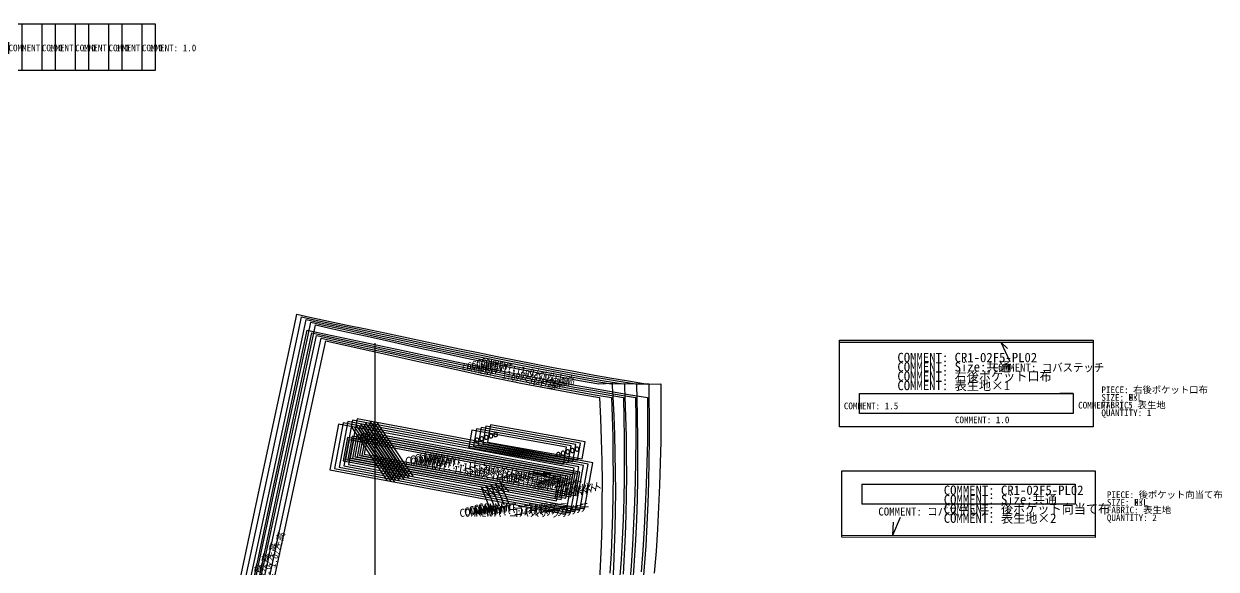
# Model space of a CAD drawing. Header units: metres. Extents: x 0 to 2419, y 20 to 1532.
# Drawn here: x 1525 to 2419, y 1123 to 1532 of the extents above; entities that cross this region are included whole.
import ezdxf

# ---------------------------------------------------------------- set-up
doc = ezdxf.new("R2010")
doc.units = ezdxf.units.M

# ---------------------------------------------------------------- blocks, each defined once
blk = doc.blocks.new('P0011_04')
at = {"layer": '1'}
for p, q in [((236.9185, 689.8408), (236.9185, 65)), ((209.6753, 638.2827), (203.2349, 603.8818)), ((386.5186, 605.1362), (209.6753, 638.2827)), ((219.1177, 636.5127), (246.1831, 595.8335)), ((221.8613, 636.0034), (248.9263, 595.3145)), ((224.6045, 635.4844), (251.6699, 594.8057)), ((216.4736, 628.3613), (213.1602, 610.6694)), ((217.6719, 626.6108), (214.9106, 611.8672)), ((376.6045, 598.3481), (216.4736, 628.3613)), ((374.854, 597.1504), (217.6719, 626.6108)), ((309.7627, 633.6328), (307.4814, 620.8369)), ((380.6445, 620.9976), (309.7627, 633.6328)), ((307.4814, 620.8369), (378.3633, 608.2012)), ((378.3633, 608.2012), (380.6445, 620.9976)), ((213.1602, 610.6694), (373.291, 580.6563)), ((214.9106, 611.8672), (372.0928, 582.4067)), ((203.2349, 603.8818), (380.0776, 570.7354)), ((380.0776, 570.7354), (386.5186, 605.1362)), ((316.7119, 591.2607), (323.3442, 583.7769)), ((316.7119, 591.2607), (323.1626, 574.9258)), ((372.0928, 582.4067), (374.854, 597.1504)), ((373.291, 580.6563), (376.6045, 598.3481))]:
    blk.add_line(p, q, dxfattribs=at)
for points in [[(149.8159, 514.9624), (170.1465, 608.9277), (190.4409, 702.9019), (192.562, 712.7163), (202.3677, 710.5552), (216.7925, 707.3638), (231.2158, 704.1567), (245.6401, 700.9443), (260.0664, 697.7378), (274.4976, 694.5493), (288.9351, 691.3887), (303.3804, 688.2681), (317.8369, 685.1978), (332.3052, 682.1899), (346.7876, 679.2549), (361.2861, 676.4038), (375.8032, 673.6484), (390.3398, 670.9995), (404.8989, 668.4683), (414.8843, 668.9907), (415.0005, 666.7686), (415.4194, 658.7588), (416.0898, 644.6011), (416.6177, 630.4282), (416.998, 616.2427), (417.2256, 602.0479), (417.2964, 587.8472), (417.2046, 573.644), (416.9458, 559.4404), (416.5146, 545.2412), (415.9072, 531.0483), (415.1177, 516.8652)], [(159.5181, 512.5166), (179.8853, 606.6489), (200.2153, 700.7896), (214.8301, 697.5562), (229.4438, 694.3066), (244.0581, 691.0527), (258.6748, 687.8052), (273.2964, 684.5757), (287.9248, 681.3765), (302.5615, 678.2183), (317.2095, 675.1133), (331.8696, 672.0723), (346.5449, 669.1074), (361.2368, 666.2295), (375.9473, 663.4512), (390.6787, 660.7827), (405.4331, 658.2363), (406.1709, 642.457), (406.7295, 626.6582), (407.1021, 610.8442), (407.2822, 595.0195), (407.2617, 579.1895), (407.0347, 563.3579), (406.5938, 547.5303), (405.9321, 531.7104), (405.0425, 515.9038)], [(313.8271, 627.833), (313.2319, 627.8174), (312.7075, 627.583), (312.3091, 627.1689), (312.0923, 626.6147)], [(312.0923, 626.6147), (312.1025, 626.02), (312.334, 625.4946), (312.7466, 625.0962), (313.3008, 624.8804)], [(313.3008, 624.8804), (313.8965, 624.8921), (314.4229, 625.123), (314.8247, 625.5347), (315.0454, 626.0884)], [(315.0454, 626.0884), (315.0283, 626.6846), (314.7939, 627.2104), (314.3809, 627.6118), (313.8271, 627.833)], [(374.8154, 616.9546), (374.2207, 616.9438), (373.6958, 616.7129), (373.2969, 616.3003), (373.0811, 615.7461)], [(376.0342, 615.2197), (376.0186, 615.8145), (375.7837, 616.3394), (375.3696, 616.7378), (374.8154, 616.9546)], [(373.0811, 615.7461), (373.0923, 615.1504), (373.3237, 614.6235), (373.7354, 614.2217), (374.2891, 614.0015)], [(374.2891, 614.0015), (374.8862, 614.0161), (375.4131, 614.2505), (375.8145, 614.6646), (376.0337, 615.2197)]]:
    blk.add_lwpolyline(points, dxfattribs=at)
for s, height, rotation, p in [('COMMENT: 1.0/ベルト高', 5, 348.0097, (302.0259, 679.1553)), ('COMMENT: 1.5cm×16cm片玉縁ポケット', 6, 349.4492, (259.1772, 608.3442)), ('COMMENT: 1.0/左高', 5, 74.1203, (153.7671, 500.772))]:
    blk.add_text(s, height=height, rotation=rotation, dxfattribs=at).set_placement(p)
blk.add_text('COMMENT: コバステッチ', height=6, dxfattribs=at).set_placement((300.4595, 568.7891))
blk = doc.blocks.new('P0012_05')
at = {"layer": '1'}
for p, q in [((236.9185, 692.1406), (236.9185, 50)), ((213.1753, 639.2827), (206.7349, 604.8818)), ((390.0186, 606.1362), (213.1753, 639.2827)), ((222.6177, 637.5127), (249.6831, 596.8335)), ((225.3613, 637.0034), (252.4263, 596.3145)), ((228.1045, 636.4844), (255.1699, 595.8057)), ((313.2627, 634.6328), (310.9814, 621.8369)), ((384.1445, 621.9976), (313.2627, 634.6328)), ((219.9736, 629.3613), (216.6602, 611.6694)), ((221.1719, 627.6108), (218.4106, 612.8672)), ((380.1045, 599.3481), (219.9736, 629.3613)), ((378.354, 598.1504), (221.1719, 627.6108)), ((310.9814, 621.8369), (381.8633, 609.2012)), ((381.8633, 609.2012), (384.1445, 621.9976)), ((216.6602, 611.6694), (376.791, 581.6563)), ((218.4106, 612.8672), (375.5928, 583.4067)), ((206.7349, 604.8818), (383.5776, 571.7354)), ((376.791, 581.6563), (380.1045, 599.3481)), ((383.5776, 571.7354), (390.0186, 606.1362)), ((320.2119, 592.2607), (326.8442, 584.7769)), ((320.2119, 592.2607), (326.6626, 575.9258)), ((375.5928, 583.4067), (378.354, 598.1504))]:
    blk.add_line(p, q, dxfattribs=at)
for points in [[(144.3037, 506.9058), (165.6406, 605.8955), (186.9395, 704.894), (189.0488, 714.6924), (198.8423, 712.561), (212.2534, 709.6318), (225.6631, 706.6885), (239.0728, 703.7388), (252.4839, 700.791), (265.8979, 697.8525), (279.3164, 694.9316), (292.7402, 692.0361), (306.1709, 689.1743), (319.6104, 686.354), (333.0591, 683.583), (346.519, 680.8691), (359.9912, 678.2207), (373.4771, 675.6455), (386.9785, 673.1514), (400.4966, 670.7466), (414.0322, 668.439), (424.0269, 668.8301), (424.1069, 666.7725), (424.4253, 658.6274), (424.9287, 643.8989), (425.2842, 629.1553), (425.4858, 614.4004), (425.5293, 599.6377), (425.4087, 584.8706), (425.1196, 570.1025), (424.6572, 555.3374), (424.0161, 540.5781), (423.1909, 525.8281)], [(154.0181, 504.5166), (175.3857, 603.6489), (196.7153, 702.7896), (210.2832, 699.8262), (223.8491, 696.8486), (237.416, 693.8647), (250.9839, 690.8828), (264.5547, 687.9111), (278.1299, 684.958), (291.7109, 682.0313), (305.2993, 679.1396), (318.896, 676.2905), (332.5029, 673.4927), (346.1211, 670.7539), (359.7524, 668.0825), (373.3975, 665.4873), (387.0586, 662.9756), (400.7368, 660.5557), (414.4331, 658.2363), (414.9326, 643.6357), (415.2852, 629.021), (415.4858, 614.3945), (415.5298, 599.7603), (415.4121, 585.1221), (415.1274, 570.4824), (414.6704, 555.8462), (414.0366, 541.2153), (413.2207, 526.5942)], [(317.3271, 628.833), (316.7319, 628.8174), (316.2075, 628.583), (315.8091, 628.1689), (315.5923, 627.6147)], [(315.5923, 627.6147), (315.6025, 627.02), (315.834, 626.4946), (316.2466, 626.0962), (316.8008, 625.8804)], [(316.8008, 625.8804), (317.3965, 625.8921), (317.9229, 626.123), (318.3247, 626.5347), (318.5454, 627.0884)], [(318.5454, 627.0884), (318.5283, 627.6846), (318.2939, 628.2104), (317.8809, 628.6118), (317.3271, 628.833)], [(378.3154, 617.9546), (377.7207, 617.9438), (377.1958, 617.7129), (376.7969, 617.3003), (376.5811, 616.7461)], [(376.5811, 616.7461), (376.5923, 616.1504), (376.8237, 615.6235), (377.2354, 615.2217), (377.7891, 615.0015)], [(379.5342, 616.2197), (379.5186, 616.8145), (379.2837, 617.3394), (378.8696, 617.7378), (378.3154, 617.9546)], [(377.7891, 615.0015), (378.3862, 615.0161), (378.9131, 615.2505), (379.3145, 615.6646), (379.5337, 616.2197)]]:
    blk.add_lwpolyline(points, dxfattribs=at)
for s, height, rotation, p in [('COMMENT: 1.0/ベルト高', 5, 348.0097, (305.5259, 680.1553)), ('COMMENT: 1.5cm×16cm片玉縁ポケット', 6, 349.4492, (262.6772, 609.3442)), ('COMMENT: 1.0/左高', 5, 74.1203, (148.2671, 492.772))]:
    blk.add_text(s, height=height, rotation=rotation, dxfattribs=at).set_placement(p)
blk.add_text('COMMENT: コバステッチ', height=6, dxfattribs=at).set_placement((303.9595, 569.7891))
blk = doc.blocks.new('P0013_06')
at = {"layer": '1'}
for p, q in [((236.9185, 694.4404), (236.9185, 30)), ((216.6753, 640.2827), (210.2349, 605.8818)), ((393.5186, 607.1362), (216.6753, 640.2827)), ((226.1177, 638.5127), (253.1831, 597.8335)), ((228.8613, 638.0034), (255.9263, 597.3145)), ((231.6045, 637.4844), (258.6699, 596.8057)), ((316.7627, 635.6328), (314.4814, 622.8369)), ((387.6445, 622.9976), (316.7627, 635.6328)), ((223.4736, 630.3613), (220.1602, 612.6694)), ((224.6719, 628.6108), (221.9106, 613.8672)), ((383.6045, 600.3481), (223.4736, 630.3613)), ((381.854, 599.1504), (224.6719, 628.6108)), ((314.4814, 622.8369), (385.3633, 610.2012)), ((385.3633, 610.2012), (387.6445, 622.9976)), ((220.1602, 612.6694), (380.291, 582.6563)), ((221.9106, 613.8672), (379.0928, 584.4067)), ((210.2349, 605.8818), (387.0776, 572.7354)), ((379.0928, 584.4067), (381.854, 599.1504)), ((380.291, 582.6563), (383.6045, 600.3481)), ((387.0776, 572.7354), (393.5186, 607.1362)), ((323.7119, 593.2607), (330.3442, 585.7769)), ((323.7119, 593.2607), (330.1626, 576.9258))]:
    blk.add_line(p, q, dxfattribs=at)
for points in [[(138.8501, 499.0723), (161.1602, 602.9761), (183.438, 706.8872), (185.5371, 716.6709), (195.3193, 714.5659), (209.519, 711.499), (223.7178, 708.4175), (237.9165, 705.3286), (252.1162, 702.2422), (266.3193, 699.1655), (280.5269, 696.1079), (294.7402, 693.0771), (308.9609, 690.082), (323.1899, 687.1309), (337.4297, 684.2319), (351.6807, 681.394), (365.9443, 678.6255), (380.2231, 675.9351), (394.5176, 673.3301), (408.8291, 670.8203), (423.1597, 668.4136), (433.1553, 668.6836), (433.2065, 666.7754), (433.4297, 658.5059), (433.7666, 643.2017), (433.9492, 627.8838), (433.9722, 612.5562), (433.8306, 597.2227), (433.519, 581.8862), (433.0327, 566.5513), (432.3657, 551.2217), (431.5132, 535.9004), (430.4702, 520.5913)], [(148.5181, 496.5166), (170.8872, 600.6484), (193.2153, 704.7896), (207.5625, 701.6909), (221.9082, 698.5771), (236.2539, 695.457), (250.6016, 692.3389), (264.9521, 689.2314), (279.3071, 686.1436), (293.6685, 683.084), (308.0371, 680.0605), (322.4146, 677.083), (336.8027, 674.1592), (351.2026, 671.2983), (365.6162, 668.5088), (380.0444, 665.7988), (394.4893, 663.1777), (408.9517, 660.6543), (423.4331, 658.2363), (423.7676, 643.0605), (423.9492, 627.8711), (423.9727, 612.6719), (423.8335, 597.4668), (423.5259, 582.2593), (423.0449, 567.0527), (422.3857, 551.8516), (421.542, 536.6587), (420.5093, 521.478)], [(320.8271, 629.833), (320.2319, 629.8174), (319.7075, 629.583), (319.3091, 629.1689), (319.0923, 628.6147)], [(319.0923, 628.6147), (319.1025, 628.02), (319.334, 627.4946), (319.7466, 627.0962), (320.3008, 626.8804)], [(320.3008, 626.8804), (320.8965, 626.8921), (321.4229, 627.123), (321.8247, 627.5347), (322.0454, 628.0884)], [(322.0454, 628.0884), (322.0283, 628.6846), (321.7939, 629.2104), (321.3809, 629.6118), (320.8271, 629.833)], [(381.8154, 618.9546), (381.2207, 618.9438), (380.6958, 618.7129), (380.2969, 618.3003), (380.0811, 617.7461)], [(380.0811, 617.7461), (380.0923, 617.1504), (380.3237, 616.6235), (380.7354, 616.2217), (381.2891, 616.0015)], [(381.2891, 616.0015), (381.8862, 616.0161), (382.4131, 616.2505), (382.8145, 616.6646), (383.0337, 617.2197)], [(383.0342, 617.2197), (383.0186, 617.8145), (382.7837, 618.3394), (382.3696, 618.7378), (381.8154, 618.9546)]]:
    blk.add_lwpolyline(points, dxfattribs=at)
for s, height, rotation, p in [('COMMENT: 1.0/ベルト高', 5, 348.0097, (309.0259, 681.1553)), ('COMMENT: 1.5cm×16cm片玉縁ポケット', 6, 349.4492, (266.1772, 610.3442)), ('COMMENT: 1.0/左高', 5, 74.1203, (142.7671, 484.772))]:
    blk.add_text(s, height=height, rotation=rotation, dxfattribs=at).set_placement(p)
blk.add_text('COMMENT: コバステッチ', height=6, dxfattribs=at).set_placement((307.4595, 570.7891))
blk = doc.blocks.new('P0014_07')
at = {"layer": '1'}
for p, q in [((236.9185, 696.7407), (236.9185, 20)), ((220.1753, 641.2827), (213.7349, 606.8818)), ((397.0186, 608.1362), (220.1753, 641.2827)), ((229.6177, 639.5127), (256.6831, 598.8335)), ((232.3613, 639.0034), (259.4263, 598.3145)), ((235.1045, 638.4844), (262.1699, 597.8057)), ((320.2627, 636.6328), (317.9814, 623.8369)), ((391.1445, 623.9976), (320.2627, 636.6328)), ((226.9736, 631.3613), (223.6602, 613.6694)), ((228.1719, 629.6108), (225.4106, 614.8672)), ((387.1045, 601.3481), (226.9736, 631.3613)), ((385.354, 600.1504), (228.1719, 629.6108)), ((317.9814, 623.8369), (388.8633, 611.2012)), ((388.8633, 611.2012), (391.1445, 623.9976)), ((223.6602, 613.6694), (383.791, 583.6563)), ((225.4106, 614.8672), (382.5928, 585.4067)), ((390.5776, 573.7354), (397.0186, 608.1362)), ((213.7349, 606.8818), (390.5776, 573.7354)), ((382.5928, 585.4067), (385.354, 600.1504)), ((383.791, 583.6563), (387.1045, 601.3481)), ((327.2119, 594.2607), (333.8442, 586.7769)), ((327.2119, 594.2607), (333.6626, 577.9258))]:
    blk.add_line(p, q, dxfattribs=at)
for points in [[(133.3242, 490.9717), (156.6489, 599.9224), (179.9365, 708.8813), (182.0264, 718.6519), (191.7988, 716.5698), (206.7866, 713.3657), (221.7725, 710.146), (236.7588, 706.9189), (251.7471, 703.6938), (266.7378, 700.4795), (281.7334, 697.2852), (296.7354, 694.1191), (311.7446, 690.9912), (326.7632, 687.9097), (341.7925, 684.8833), (356.8335, 681.9214), (371.8882, 679.0332), (386.9585, 676.2271), (402.0449, 673.5117), (417.1494, 670.897), (432.2739, 668.3911), (442.2725, 668.5479), (442.3003, 666.7778), (442.4316, 658.3931), (442.6021, 642.5132), (442.6123, 626.6216), (442.457, 610.7212), (442.1304, 594.8164), (441.6279, 578.9111), (440.9438, 563.0093), (440.0728, 547.1147), (439.0093, 531.2314), (437.748, 515.3628)], [(143.0181, 488.5166), (166.3882, 597.6484), (189.7153, 706.7896), (204.8418, 703.5557), (219.9668, 700.3062), (235.0923, 697.0493), (250.2192, 693.7949), (265.3496, 690.5518), (280.4844, 687.3291), (295.626, 684.1362), (310.7749, 680.9819), (325.9331, 677.8755), (341.1025, 674.8262), (356.2842, 671.8428), (371.48, 668.9346), (386.6914, 666.1108), (401.9194, 663.3804), (417.166, 660.7524), (432.4331, 658.2363), (432.6021, 642.4849), (432.6128, 626.7217), (432.4595, 610.9497), (432.1372, 595.1733), (431.6401, 579.397), (430.9629, 563.6235), (430.1006, 547.8569), (429.0474, 532.1021), (427.7983, 516.3618)], [(324.3271, 630.833), (323.7319, 630.8174), (323.2075, 630.583), (322.8091, 630.1689), (322.5923, 629.6147)], [(322.5923, 629.6147), (322.6025, 629.02), (322.834, 628.4946), (323.2466, 628.0962), (323.8008, 627.8804)], [(323.8008, 627.8804), (324.3965, 627.8921), (324.9229, 628.123), (325.3247, 628.5347), (325.5454, 629.0884)], [(325.5454, 629.0884), (325.5283, 629.6846), (325.2939, 630.2104), (324.8809, 630.6118), (324.3271, 630.833)], [(385.3154, 619.9546), (384.7207, 619.9438), (384.1958, 619.7129), (383.7969, 619.3003), (383.5811, 618.7461)], [(383.5811, 618.7461), (383.5923, 618.1504), (383.8237, 617.6235), (384.2354, 617.2217), (384.7891, 617.0015)], [(384.7891, 617.0015), (385.3862, 617.0161), (385.9131, 617.2505), (386.3145, 617.6646), (386.5337, 618.2197)], [(386.5342, 618.2197), (386.5186, 618.8145), (386.2837, 619.3394), (385.8696, 619.7378), (385.3154, 619.9546)]]:
    blk.add_lwpolyline(points, dxfattribs=at)
for s, height, rotation, p in [('COMMENT: 1.0/ベルト高', 5, 348.0097, (312.5259, 682.1553)), ('COMMENT: 1.5cm×16cm片玉縁ポケット', 6, 349.4492, (269.6772, 611.3442)), ('COMMENT: 1.0/左高', 5, 74.1203, (137.2671, 476.772))]:
    blk.add_text(s, height=height, rotation=rotation, dxfattribs=at).set_placement(p)
blk.add_text('COMMENT: コバステッチ', height=6, dxfattribs=at).set_placement((310.9595, 571.7891))
blk = doc.blocks.new('P0015_08')
at = {"layer": '1'}
for p, q in [((236.9185, 699.0405), (236.9185, 10)), ((223.6753, 642.2827), (217.2349, 607.8818)), ((400.5186, 609.1362), (223.6753, 642.2827)), ((233.1177, 640.5127), (260.1831, 599.8335)), ((235.8613, 640.0034), (262.9263, 599.3145)), ((238.6045, 639.4844), (265.6699, 598.8057)), ((323.7627, 637.6328), (321.4814, 624.8369)), ((394.6445, 624.9976), (323.7627, 637.6328)), ((230.4736, 632.3613), (227.1602, 614.6694)), ((231.6719, 630.6108), (228.9106, 615.8672)), ((390.6045, 602.3481), (230.4736, 632.3613)), ((388.854, 601.1504), (231.6719, 630.6108)), ((321.4814, 624.8369), (392.3633, 612.2012)), ((392.3633, 612.2012), (394.6445, 624.9976)), ((217.2349, 607.8818), (394.0776, 574.7354)), ((227.1602, 614.6694), (387.291, 584.6563)), ((228.9106, 615.8672), (386.0928, 586.4067)), ((394.0776, 574.7354), (400.5186, 609.1362)), ((386.0928, 586.4067), (388.854, 601.1504)), ((387.291, 584.6563), (390.6045, 602.3481)), ((330.7119, 595.2607), (337.3442, 587.7769)), ((330.7119, 595.2607), (337.1626, 578.9258))]:
    blk.add_line(p, q, dxfattribs=at)
for points in [[(127.7993, 482.8716), (152.1382, 596.8691), (176.4351, 710.8755), (178.5166, 720.6348), (188.2808, 718.5737), (202.3027, 715.6045), (216.3237, 712.6216), (230.3442, 709.6309), (244.3657, 706.6396), (258.3892, 703.6538), (272.416, 700.6807), (286.4468, 697.7266), (300.4834, 694.7979), (314.5259, 691.9009), (328.5762, 689.0435), (342.6348, 686.231), (356.7036, 683.4707), (370.7827, 680.769), (384.874, 678.1323), (398.9785, 675.5679), (413.0967, 673.0815), (427.2305, 670.6802), (441.3804, 668.3706), (451.3809, 668.4229), (451.3892, 666.7798), (451.4331, 658.2881), (451.437, 641.833), (451.2749, 625.3667), (450.9409, 608.894), (450.4302, 592.418), (449.7363, 575.9438), (448.855, 559.4751), (447.7793, 543.0156), (446.5049, 526.5698)], [(137.5181, 480.5166), (161.8887, 594.6479), (186.2153, 708.7896), (200.354, 705.7959), (214.4917, 702.7881), (228.6289, 699.7725), (242.7671, 696.7568), (256.9077, 693.7471), (271.0513, 690.75), (285.1992, 687.7725), (299.3525, 684.8213), (313.5127, 681.9028), (327.6802, 679.0249), (341.8569, 676.1929), (356.043, 673.4141), (370.2407, 670.6953), (384.4502, 668.043), (398.6733, 665.4644), (412.9106, 662.9658), (427.1636, 660.5542), (441.4331, 658.2363), (441.437, 641.9097), (441.2769, 625.5718), (440.9468, 609.2275), (440.4409, 592.8799), (439.7539, 576.5342), (438.8809, 560.1938), (437.8154, 543.8628), (436.5527, 527.5449)], [(327.8271, 631.833), (327.2319, 631.8174), (326.7075, 631.583), (326.3091, 631.1689), (326.0923, 630.6147)], [(326.0923, 630.6147), (326.1025, 630.02), (326.334, 629.4946), (326.7466, 629.0962), (327.3008, 628.8804)], [(327.3008, 628.8804), (327.8965, 628.8921), (328.4229, 629.123), (328.8247, 629.5347), (329.0454, 630.0884)], [(329.0454, 630.0884), (329.0283, 630.6846), (328.7939, 631.2104), (328.3809, 631.6118), (327.8271, 631.833)], [(388.8154, 620.9546), (388.2207, 620.9438), (387.6958, 620.7129), (387.2969, 620.3003), (387.0811, 619.7461)], [(387.0811, 619.7461), (387.0923, 619.1504), (387.3237, 618.6235), (387.7354, 618.2217), (388.2891, 618.0015)], [(388.2891, 618.0015), (388.8862, 618.0161), (389.4131, 618.2505), (389.8145, 618.6646), (390.0337, 619.2197)], [(390.0342, 619.2197), (390.0186, 619.8145), (389.7837, 620.3394), (389.3696, 620.7378), (388.8154, 620.9546)]]:
    blk.add_lwpolyline(points, dxfattribs=at)
for s, height, rotation, p in [('COMMENT: 1.0/ベルト高', 5, 348.0097, (316.0259, 683.1553)), ('COMMENT: 1.5cm×16cm片玉縁ポケット', 6, 349.4492, (273.1772, 612.3442))]:
    blk.add_text(s, height=height, rotation=rotation, dxfattribs=at).set_placement(p)
blk.add_text('COMMENT: コバステッチ', height=6, dxfattribs=at).set_placement((314.4595, 572.7891))
blk = doc.blocks.new('P0041_04')
at = {"layer": '1'}
for p, q in [((0, 63.5), (189.9995, 63.5)), ((120.8994, 63.5), (127.6323, 49.0186)), ((120.8994, 63.5), (125.8433, 58.5449)), ((15, 25), (25, 25)), ((174.9995, 25), (164.9995, 25))]:
    blk.add_line(p, q, dxfattribs=at)
for points in [[(0, 0), (0, 25), (0, 65), (189.9995, 65), (189.9995, 25), (189.9995, 0), (0, 0)], [(15, 10), (15, 25), (174.9995, 25), (174.9995, 10), (15, 10)]]:
    blk.add_lwpolyline(points, dxfattribs=at)
for s, height, p in [('COMMENT: CR1-02F5-PL02', 7, (43.3398, 48.4121)), ('COMMENT: Size:共通', 7, (43.3398, 41.4121)), ('COMMENT: コバステッチ', 6, (114.8394, 41.3872)), ('COMMENT: 右後ポケット口布', 7, (43.3398, 34.4121)), ('COMMENT: 表生地×1', 7, (43.3398, 27.4121)), ('PIECE: 右後ポケット口布', 5, (196.2324, 25.1841)), ('COMMENT: 1.5', 5, (3.1665, 13.1157)), ('COMMENT: 1.5', 5, (178.8115, 13.6523)), ('SIZE: S', 5, (196.2324, 19.4341)), ('FABRIC: 表生地', 5, (196.2324, 13.6841)), ('QUANTITY: 1', 5, (196.2324, 7.9341)), ('COMMENT: 1.0', 5, (86.4585, 2.6455))]:
    blk.add_text(s, height=height, dxfattribs=at).set_placement(p)
blk = doc.blocks.new('P0042_05')
at = {"layer": '1'}
for p, q in [((0, 63.5), (189.9995, 63.5)), ((120.8994, 63.5), (127.6323, 49.0186)), ((120.8994, 63.5), (125.8433, 58.5449)), ((15, 25), (25, 25)), ((174.9995, 25), (164.9995, 25))]:
    blk.add_line(p, q, dxfattribs=at)
for points in [[(0, 0), (0, 25), (0, 65), (189.9995, 65), (189.9995, 25), (189.9995, 0), (0, 0)], [(15, 10), (15, 25), (174.9995, 25), (174.9995, 10), (15, 10)]]:
    blk.add_lwpolyline(points, dxfattribs=at)
for s, height, p in [('COMMENT: CR1-02F5-PL02', 7, (43.3398, 48.4121)), ('COMMENT: Size:共通', 7, (43.3398, 41.4121)), ('COMMENT: コバステッチ', 6, (114.8394, 41.3872)), ('COMMENT: 右後ポケット口布', 7, (43.3398, 34.4121)), ('COMMENT: 表生地×1', 7, (43.3398, 27.4121)), ('PIECE: 右後ポケット口布', 5, (196.2324, 25.1841)), ('COMMENT: 1.5', 5, (3.1665, 13.1157)), ('COMMENT: 1.5', 5, (178.8115, 13.6523)), ('SIZE: M', 5, (196.2324, 19.4341)), ('FABRIC: 表生地', 5, (196.2324, 13.6841)), ('QUANTITY: 1', 5, (196.2324, 7.9341)), ('COMMENT: 1.0', 5, (86.4585, 2.6455))]:
    blk.add_text(s, height=height, dxfattribs=at).set_placement(p)
blk = doc.blocks.new('P0043_06')
at = {"layer": '1'}
for p, q in [((0, 63.5), (189.9995, 63.5)), ((120.8994, 63.5), (127.6323, 49.0186)), ((120.8994, 63.5), (125.8433, 58.5449)), ((15, 25), (25, 25)), ((174.9995, 25), (164.9995, 25))]:
    blk.add_line(p, q, dxfattribs=at)
for points in [[(0, 0), (0, 25), (0, 65), (189.9995, 65), (189.9995, 25), (189.9995, 0), (0, 0)], [(15, 10), (15, 25), (174.9995, 25), (174.9995, 10), (15, 10)]]:
    blk.add_lwpolyline(points, dxfattribs=at)
for s, height, p in [('COMMENT: CR1-02F5-PL02', 7, (43.3398, 48.4121)), ('COMMENT: Size:共通', 7, (43.3398, 41.4121)), ('COMMENT: コバステッチ', 6, (114.8394, 41.3872)), ('COMMENT: 右後ポケット口布', 7, (43.3398, 34.4121)), ('COMMENT: 表生地×1', 7, (43.3398, 27.4121)), ('PIECE: 右後ポケット口布', 5, (196.2324, 25.1841)), ('COMMENT: 1.5', 5, (3.1665, 13.1157)), ('COMMENT: 1.5', 5, (178.8115, 13.6523)), ('SIZE: L', 5, (196.2324, 19.4341)), ('FABRIC: 表生地', 5, (196.2324, 13.6841)), ('QUANTITY: 1', 5, (196.2324, 7.9341)), ('COMMENT: 1.0', 5, (86.4585, 2.6455))]:
    blk.add_text(s, height=height, dxfattribs=at).set_placement(p)
blk = doc.blocks.new('P0044_07')
at = {"layer": '1'}
for p, q in [((0, 63.5), (189.9995, 63.5)), ((120.8994, 63.5), (127.6323, 49.0186)), ((120.8994, 63.5), (125.8433, 58.5449)), ((15, 25), (25, 25)), ((174.9995, 25), (164.9995, 25))]:
    blk.add_line(p, q, dxfattribs=at)
for points in [[(0, 0), (0, 25), (0, 65), (189.9995, 65), (189.9995, 25), (189.9995, 0), (0, 0)], [(15, 10), (15, 25), (174.9995, 25), (174.9995, 10), (15, 10)]]:
    blk.add_lwpolyline(points, dxfattribs=at)
for s, height, p in [('COMMENT: CR1-02F5-PL02', 7, (43.3398, 48.4121)), ('COMMENT: Size:共通', 7, (43.3398, 41.4121)), ('COMMENT: コバステッチ', 6, (114.8394, 41.3872)), ('COMMENT: 右後ポケット口布', 7, (43.3398, 34.4121)), ('COMMENT: 表生地×1', 7, (43.3398, 27.4121)), ('PIECE: 右後ポケット口布', 5, (196.2324, 25.1841)), ('COMMENT: 1.5', 5, (3.1665, 13.1157)), ('COMMENT: 1.5', 5, (178.8115, 13.6523)), ('SIZE: XL', 5, (196.2324, 19.4341)), ('FABRIC: 表生地', 5, (196.2324, 13.6841)), ('QUANTITY: 1', 5, (196.2324, 7.9341)), ('COMMENT: 1.0', 5, (86.4585, 2.6455))]:
    blk.add_text(s, height=height, dxfattribs=at).set_placement(p)
blk = doc.blocks.new('P0045_08')
at = {"layer": '1'}
for p, q in [((0, 63.5), (189.9995, 63.5)), ((120.8994, 63.5), (127.6323, 49.0186)), ((120.8994, 63.5), (125.8433, 58.5449)), ((15, 25), (25, 25)), ((174.9995, 25), (164.9995, 25))]:
    blk.add_line(p, q, dxfattribs=at)
for points in [[(0, 0), (0, 25), (0, 65), (189.9995, 65), (189.9995, 25), (189.9995, 0), (0, 0)], [(15, 10), (15, 25), (174.9995, 25), (174.9995, 10), (15, 10)]]:
    blk.add_lwpolyline(points, dxfattribs=at)
for s, height, p in [('COMMENT: CR1-02F5-PL02', 7, (43.3398, 48.4121)), ('COMMENT: Size:共通', 7, (43.3398, 41.4121)), ('COMMENT: コバステッチ', 6, (114.8394, 41.3872)), ('COMMENT: 右後ポケット口布', 7, (43.3398, 34.4121)), ('COMMENT: 表生地×1', 7, (43.3398, 27.4121)), ('PIECE: 右後ポケット口布', 5, (196.2324, 25.1841)), ('COMMENT: 1.5', 5, (3.1665, 13.1157)), ('COMMENT: 1.5', 5, (178.8115, 13.6523)), ('SIZE: XXL', 5, (196.2324, 19.4341)), ('FABRIC: 表生地', 5, (196.2324, 13.6841)), ('QUANTITY: 1', 5, (196.2324, 7.9341)), ('COMMENT: 1.0', 5, (86.4585, 2.6455))]:
    blk.add_text(s, height=height, dxfattribs=at).set_placement(p)
blk = doc.blocks.new('P0056_04')
at = {"layer": '1'}
for p, q in [((15.0757, 40), (15.0737, 25)), ((15.0757, 40), (174.9946, 40)), ((174.9946, 40), (174.9927, 25)), ((174.9927, 25), (15.0737, 25)), ((38.3813, 1.5298), (44.123, 15.1846)), ((38.3813, 1.5298), (38.8711, 11.5176)), ((0.001, 1.5684), (189.9326, 1.5))]:
    blk.add_line(p, q, dxfattribs=at)
for points in [[(189.9043, 0), (0, 0.0684), (0, 50), (189.9341, 50), (189.9204, 25), (189.9043, 0)], [(189.9048, 0), (0.0005, 0.0684), (0.0005, 50), (189.9346, 50), (189.9204, 25), (189.9048, 0)]]:
    blk.add_lwpolyline(points, dxfattribs=at)
for s, height, p in [('COMMENT: CR1-02F5-PL02', 7, (76.478, 31.8936)), ('COMMENT: Size:共通', 7, (76.478, 24.8936)), ('SIZE: S', 5, (198.7334, 23.7466)), ('PIECE: 後ポケット向当て布', 5, (198.7334, 29.4966)), ('COMMENT: コバステッチ', 6, (27.3818, 16.3677)), ('COMMENT: 後ポケット向当て布', 7, (76.478, 17.8936)), ('COMMENT: 表生地×2', 7, (76.478, 10.8936)), ('FABRIC: 表生地', 5, (198.7334, 17.9966)), ('QUANTITY: 2', 5, (198.7334, 12.2466))]:
    blk.add_text(s, height=height, dxfattribs=at).set_placement(p)
blk = doc.blocks.new('P0057_05')
at = {"layer": '1'}
for p, q in [((15.0757, 40), (15.0737, 25)), ((15.0757, 40), (174.9946, 40)), ((174.9946, 40), (174.9927, 25)), ((174.9927, 25), (15.0737, 25)), ((38.3813, 1.5298), (44.123, 15.1846)), ((38.3813, 1.5298), (38.8711, 11.5176)), ((0.001, 1.5684), (189.9326, 1.5))]:
    blk.add_line(p, q, dxfattribs=at)
for points in [[(189.9043, 0), (0, 0.0684), (0, 50), (189.9341, 50), (189.9204, 25), (189.9043, 0)], [(189.9048, 0), (0.0005, 0.0684), (0.0005, 50), (189.9346, 50), (189.9204, 25), (189.9048, 0)]]:
    blk.add_lwpolyline(points, dxfattribs=at)
for s, height, p in [('COMMENT: CR1-02F5-PL02', 7, (76.478, 31.8936)), ('COMMENT: Size:共通', 7, (76.478, 24.8936)), ('SIZE: M', 5, (198.7334, 23.7466)), ('PIECE: 後ポケット向当て布', 5, (198.7334, 29.4966)), ('COMMENT: コバステッチ', 6, (27.3818, 16.3677)), ('COMMENT: 後ポケット向当て布', 7, (76.478, 17.8936)), ('COMMENT: 表生地×2', 7, (76.478, 10.8936)), ('FABRIC: 表生地', 5, (198.7334, 17.9966)), ('QUANTITY: 2', 5, (198.7334, 12.2466))]:
    blk.add_text(s, height=height, dxfattribs=at).set_placement(p)
blk = doc.blocks.new('P0058_06')
at = {"layer": '1'}
for p, q in [((15.0757, 40), (15.0737, 25)), ((15.0757, 40), (174.9946, 40)), ((174.9946, 40), (174.9927, 25)), ((174.9927, 25), (15.0737, 25)), ((38.3813, 1.5298), (44.123, 15.1846)), ((38.3813, 1.5298), (38.8711, 11.5176)), ((0.001, 1.5684), (189.9326, 1.5))]:
    blk.add_line(p, q, dxfattribs=at)
for points in [[(189.9043, 0), (0, 0.0684), (0, 50), (189.9341, 50), (189.9204, 25), (189.9043, 0)], [(189.9048, 0), (0.0005, 0.0684), (0.0005, 50), (189.9346, 50), (189.9204, 25), (189.9048, 0)]]:
    blk.add_lwpolyline(points, dxfattribs=at)
for s, height, p in [('COMMENT: CR1-02F5-PL02', 7, (76.478, 31.8936)), ('COMMENT: Size:共通', 7, (76.478, 24.8936)), ('SIZE: L', 5, (198.7334, 23.7466)), ('PIECE: 後ポケット向当て布', 5, (198.7334, 29.4966)), ('COMMENT: コバステッチ', 6, (27.3818, 16.3677)), ('COMMENT: 後ポケット向当て布', 7, (76.478, 17.8936)), ('COMMENT: 表生地×2', 7, (76.478, 10.8936)), ('FABRIC: 表生地', 5, (198.7334, 17.9966)), ('QUANTITY: 2', 5, (198.7334, 12.2466))]:
    blk.add_text(s, height=height, dxfattribs=at).set_placement(p)
blk = doc.blocks.new('P0059_07')
at = {"layer": '1'}
for p, q in [((15.0757, 40), (15.0737, 25)), ((15.0757, 40), (174.9946, 40)), ((174.9946, 40), (174.9927, 25)), ((174.9927, 25), (15.0737, 25)), ((38.3813, 1.5298), (44.123, 15.1846)), ((38.3813, 1.5298), (38.8711, 11.5176)), ((0.001, 1.5684), (189.9326, 1.5))]:
    blk.add_line(p, q, dxfattribs=at)
for points in [[(189.9043, 0), (0, 0.0684), (0, 50), (189.9341, 50), (189.9204, 25), (189.9043, 0)], [(189.9048, 0), (0.0005, 0.0684), (0.0005, 50), (189.9346, 50), (189.9204, 25), (189.9048, 0)]]:
    blk.add_lwpolyline(points, dxfattribs=at)
for s, height, p in [('COMMENT: CR1-02F5-PL02', 7, (76.478, 31.8936)), ('COMMENT: Size:共通', 7, (76.478, 24.8936)), ('SIZE: XL', 5, (198.7334, 23.7466)), ('PIECE: 後ポケット向当て布', 5, (198.7334, 29.4966)), ('COMMENT: コバステッチ', 6, (27.3818, 16.3677)), ('COMMENT: 後ポケット向当て布', 7, (76.478, 17.8936)), ('COMMENT: 表生地×2', 7, (76.478, 10.8936)), ('FABRIC: 表生地', 5, (198.7334, 17.9966)), ('QUANTITY: 2', 5, (198.7334, 12.2466))]:
    blk.add_text(s, height=height, dxfattribs=at).set_placement(p)
blk = doc.blocks.new('P0060_08')
at = {"layer": '1'}
for p, q in [((15.0757, 40), (15.0737, 25)), ((15.0757, 40), (174.9946, 40)), ((174.9946, 40), (174.9927, 25)), ((174.9927, 25), (15.0737, 25)), ((38.3813, 1.5298), (44.123, 15.1846)), ((38.3813, 1.5298), (38.8711, 11.5176)), ((0.001, 1.5684), (189.9326, 1.5))]:
    blk.add_line(p, q, dxfattribs=at)
for points in [[(189.9043, 0), (0, 0.0684), (0, 50), (189.9341, 50), (189.9204, 25), (189.9043, 0)], [(189.9048, 0), (0.0005, 0.0684), (0.0005, 50), (189.9346, 50), (189.9204, 25), (189.9048, 0)]]:
    blk.add_lwpolyline(points, dxfattribs=at)
for s, height, p in [('COMMENT: CR1-02F5-PL02', 7, (76.478, 31.8936)), ('COMMENT: Size:共通', 7, (76.478, 24.8936)), ('SIZE: XXL', 5, (198.7334, 23.7466)), ('PIECE: 後ポケット向当て布', 5, (198.7334, 29.4966)), ('COMMENT: コバステッチ', 6, (27.3818, 16.3677)), ('COMMENT: 後ポケット向当て布', 7, (76.478, 17.8936)), ('COMMENT: 表生地×2', 7, (76.478, 10.8936)), ('FABRIC: 表生地', 5, (198.7334, 17.9966)), ('QUANTITY: 2', 5, (198.7334, 12.2466))]:
    blk.add_text(s, height=height, dxfattribs=at).set_placement(p)
blk = doc.blocks.new('P0066_04')
at = {"layer": '1'}
for points in [[(100, 0), (100, 35), (840, 35), (840, 0), (100, 0)], [(110, 0), (110, 35), (830, 35), (830, 0), (110, 0)]]:
    blk.add_lwpolyline(points, dxfattribs=at)
for s, height, p in [('COMMENT: 1.0', 5, (100, 14.6304)), ('COMMENT: 72cm+両端各1cm縫代=74cm', 6, (437.7363, 12.7729)), ('COMMENT: 1.0', 5, (830, 14.4302)), ('PIECE: ベルトゴム', 8, (378.1128, 0.6875)), ('SIZE: S', 8, (378.1128, -8.5125)), ('FABRIC: 平ゴム', 8, (378.1128, -17.7125)), ('QUANTITY: 1', 8, (378.1128, -26.9125))]:
    blk.add_text(s, height=height, dxfattribs=at).set_placement(p)
blk = doc.blocks.new('P0067_05')
at = {"layer": '1'}
for points in [[(75, 0), (75, 35), (865, 35), (865, 0), (75, 0)], [(85, 0), (85, 35), (855, 35), (855, 0), (85, 0)]]:
    blk.add_lwpolyline(points, dxfattribs=at)
for s, height, p in [('COMMENT: 1.0', 5, (75, 14.6304)), ('COMMENT: 77cm+両端各1cm縫代=79cm', 6, (437.7363, 12.7729)), ('COMMENT: 1.0', 5, (855, 14.4302)), ('PIECE: ベルトゴム', 8, (378.1128, 0.6875)), ('SIZE: M', 8, (378.1128, -8.5125)), ('FABRIC: 平ゴム', 8, (378.1128, -17.7125)), ('QUANTITY: 1', 8, (378.1128, -26.9125))]:
    blk.add_text(s, height=height, dxfattribs=at).set_placement(p)
blk = doc.blocks.new('P0068_06')
at = {"layer": '1'}
for points in [[(50, 0), (50, 35), (890, 35), (890, 0), (50, 0)], [(60, 0), (60, 35), (880, 35), (880, 0), (60, 0)]]:
    blk.add_lwpolyline(points, dxfattribs=at)
for s, height, p in [('COMMENT: 1.0', 5, (50, 14.6304)), ('COMMENT: 82cm+両端各1cm縫代=84cm', 6, (437.7363, 12.7729)), ('COMMENT: 1.0', 5, (880, 14.4302)), ('PIECE: ベルトゴム', 8, (378.1128, 0.6875)), ('SIZE: L', 8, (378.1128, -8.5125)), ('FABRIC: 平ゴム', 8, (378.1128, -17.7125)), ('QUANTITY: 1', 8, (378.1128, -26.9125))]:
    blk.add_text(s, height=height, dxfattribs=at).set_placement(p)
blk = doc.blocks.new('P0069_07')
at = {"layer": '1'}
for points in [[(25, 0), (25, 35), (915, 35), (915, 0), (25, 0)], [(35, 0), (35, 35), (905, 35), (905, 0), (35, 0)]]:
    blk.add_lwpolyline(points, dxfattribs=at)
blk.add_text('COMMENT: 1.0', height=5, dxfattribs=at).set_placement((905, 14.4302))
blk = doc.blocks.new('P0070_08')
at = {"layer": '1'}
for points in [[(0, 0), (0, 35), (940, 35), (940, 0), (0, 0)], [(10, 0), (10, 35), (930, 35), (930, 0), (10, 0)]]:
    blk.add_lwpolyline(points, dxfattribs=at)
blk.add_text('COMMENT: 1.0', height=5, dxfattribs=at).set_placement((930, 14.4302))

msp = doc.modelspace()

# ---------------------------------------------------------------- block references
at = {"layer": '1'}
for name, p in [('P0070_08', (683.7173, 1496.9063)), ('P0069_07', (683.7173, 1496.9063)), ('P0068_06', (683.7173, 1496.9063)), ('P0067_05', (683.7173, 1496.9063)), ('P0066_04', (683.7173, 1496.9063)), ('P0015_08', (1551.3633, 593.3936)), ('P0014_07', (1551.3633, 593.3936)), ('P0013_06', (1551.3633, 593.3936)), ('P0012_05', (1551.3633, 593.3936)), ('P0011_04', (1551.3633, 593.3936)), ('P0041_04', (2136.7759, 1229.73)), ('P0042_05', (2136.7759, 1229.73)), ('P0043_06', (2136.7759, 1229.73)), ('P0044_07', (2136.7759, 1229.73)), ('P0045_08', (2136.7759, 1229.73)), ('P0056_04', (2138.3823, 1146.7314)), ('P0057_05', (2138.3823, 1146.7314)), ('P0058_06', (2138.3823, 1146.7314)), ('P0059_07', (2138.3823, 1146.7314)), ('P0060_08', (2138.3823, 1146.7314))]:
    msp.add_blockref(name, p, dxfattribs=at)

doc.saveas('drawing.dxf')
